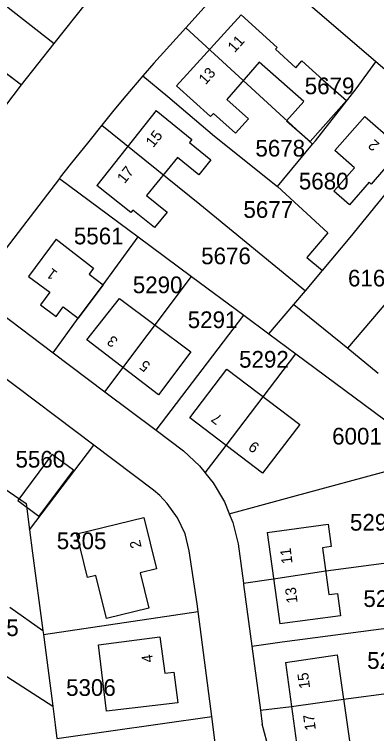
# Model space of a CAD drawing. Extents: x 191922 to 199923, y 328959 to 333350.
# Drawn here: x 196521.3 to 196579.9, y 330862.6 to 330978.8 of the extents above; entities that cross this region are included whole.
import ezdxf

# ---------------------------------------------------------------- set-up
doc = ezdxf.new("R2010")
doc.units = 0
for name, color, linetype in [('bestemmingsplangebied', 7, 'Continuous'), ('enkelbestemming', 7, 'Continuous'), ('Level 6', 7, 'Continuous'), ('maatvoering - maximum aantal wooneenheden', 7, 'Continuous'), ('recreatiewoning', 7, 'Continuous')]:
    doc.layers.add(name, color=color, linetype=linetype)

msp = doc.modelspace()

# ---------------------------------------------------------------- linework, layer by layer
at = {"layer": 'bestemmingsplangebied'}
for p, q in [((196527.77, 330974.12), (196532.98, 330980.74)), ((196527.77, 330974.12), (196532.98, 330980.74)), ((196522.5, 330967.44), (196527.77, 330974.12)), ((196522.5, 330967.44), (196527.77, 330974.12)), ((196518.49, 330962.25), (196522.5, 330967.44)), ((196518.49, 330962.25), (196522.5, 330967.44))]:
    msp.add_line(p, q, dxfattribs=at)
at = {"layer": 'Level 6'}
for p, q in [((196508.73, 330989.08), (196527.77, 330974.12)), ((196579.75, 330971.18), (196565.93, 330983.07)), ((196549.04, 330976.68), (196569.5, 330957.85)), ((196576.57, 330966.82), (196579.75, 330971.18)), ((196590.88, 330961.61), (196579.75, 330971.18)), ((196569.98, 330958.43), (196576.57, 330966.82)), ((196535.49, 330960.96), (196551.29, 330948.16)), ((196575.58, 330942.75), (196590.02, 330960.53)), ((196553.67, 330959.16), (196563.84, 330951)), ((196569.5, 330957.85), (196569.98, 330958.43)), ((196563.84, 330951), (196569.5, 330957.85)), ((196528.74, 330952.52), (196528.6, 330952.33)), ((196575.21, 330924.86), (196599.14, 330953.04)), ((196528.6, 330952.33), (196516.42, 330936.41)), ((196528.6, 330952.33), (196541.34, 330942.88)), ((196563.84, 330951), (196571.98, 330943.52)), ((196551.29, 330948.16), (196568.36, 330934.16)), ((196571.98, 330943.52), (196568.62, 330939.53)), ((196535.69, 330935.1), (196541.34, 330942.88)), ((196541.34, 330942.88), (196549.96, 330936.48)), ((196571.12, 330937.43), (196575.58, 330942.75)), ((196568.62, 330939.53), (196571.12, 330937.43)), ((196568.36, 330934.16), (196571.12, 330937.43)), ((196535.95, 330917.84), (196549.96, 330936.48)), ((196549.96, 330936.48), (196558.42, 330930.2)), ((196531.64, 330929.74), (196535.69, 330935.1)), ((196566.48, 330931.93), (196568.36, 330934.16)), ((196562.46, 330927.2), (196566.48, 330931.93)), ((196566.48, 330931.93), (196575.21, 330924.86)), ((196518.85, 330930.72), (196527.61, 330924.13)), ((196527.61, 330924.13), (196531.64, 330929.74)), ((196544.23, 330911.61), (196558.42, 330930.2)), ((196558.42, 330930.2), (196562.46, 330927.2)), ((196562.46, 330927.2), (196566.83, 330923.96)), ((196575.21, 330924.86), (196580.14, 330920.86)), ((196534.19, 330909.19), (196514.21, 330924.24)), ((196527.61, 330924.13), (196535.95, 330917.84)), ((196561.56, 330917.03), (196566.83, 330923.96)), ((196566.83, 330923.96), (196586.13, 330909.64)), ((196535.95, 330917.84), (196544.23, 330911.61)), ((196555.54, 330909.13), (196561.56, 330917.03)), ((196504.91, 330912.25), (196523.21, 330899.77)), ((196544.23, 330911.61), (196548.64, 330908.29)), ((196523.77, 330895.51), (196534.19, 330909.19)), ((196543.84, 330901.92), (196534.19, 330909.19)), ((196552.17, 330904.71), (196555.54, 330909.13)), ((196548.64, 330908.29), (196551.24, 330905.86)), ((196551.24, 330905.86), (196552.17, 330904.71)), ((196566.34, 330900.91), (196582.98, 330905.42)), ((196552.17, 330904.71), (196552.29, 330904.56)), ((196552.29, 330904.56), (196553.47, 330903.09)), ((196553.47, 330903.09), (196555.28, 330900.02)), ((196544.83, 330901.07), (196543.84, 330901.92)), ((196546.02, 330899.74), (196544.83, 330901.07)), ((196561.58, 330899.62), (196566.34, 330900.91)), ((196523.21, 330899.77), (196523.77, 330895.51)), ((196547.71, 330897.45), (196546.02, 330899.74)), ((196555.28, 330900.02), (196556, 330898.25)), ((196556.06, 330898.12), (196561.58, 330899.62)), ((196556, 330898.25), (196556.06, 330898.12)), ((196556.06, 330898.12), (196556.63, 330896.72)), ((196548.91, 330894.87), (196547.71, 330897.45)), ((196556.63, 330896.72), (196557.49, 330893.27)), ((196523.77, 330895.51), (196524.28, 330891.73)), ((196549.6, 330892.11), (196548.91, 330894.87)), ((196557.49, 330893.27), (196558.34, 330886.88)), ((196550.86, 330883.52), (196549.6, 330892.11)), ((196524.28, 330891.73), (196525.94, 330879.22)), ((196571.66, 330888.87), (196584.93, 330890.65)), ((196563.22, 330887.61), (196571.66, 330888.87)), ((196558.34, 330886.88), (196563.22, 330887.61)), ((196558.34, 330886.88), (196558.37, 330886.68)), ((196558.37, 330886.68), (196559.71, 330876.68)), ((196520.61, 330882.98), (196525.94, 330879.22)), ((196551.03, 330882.28), (196550.86, 330883.52)), ((196526.02, 330878.58), (196551.03, 330882.28)), ((196553.25, 330865.31), (196551.03, 330882.28)), ((196525.94, 330879.22), (196526.02, 330878.58)), ((196564.62, 330877.4), (196586.31, 330880.23)), ((196526.02, 330878.58), (196526.24, 330876.93)), ((196511.26, 330877.51), (196527.54, 330866.98)), ((196526.24, 330876.93), (196527.54, 330866.98)), ((196559.71, 330876.68), (196564.62, 330877.4)), ((196559.71, 330876.68), (196561.09, 330866.37)), ((196574.53, 330868.13), (196587.67, 330869.91)), ((196566.12, 330866.94), (196574.53, 330868.13)), ((196527.54, 330866.98), (196527.93, 330863.97)), ((196561.09, 330866.37), (196566.12, 330866.94)), ((196528.2, 330861.77), (196553.25, 330865.31)), ((196555.11, 330851.09), (196553.25, 330865.31)), ((196561.09, 330866.37), (196561.39, 330864.11)), ((196562.15, 330861.27), (196561.39, 330864.11)), ((196527.93, 330863.97), (196528.2, 330861.77))]:
    msp.add_line(p, q, dxfattribs=at)
for points in [[(196503.74, 330982.08), (196509.57, 330977.23), (196522.5, 330967.44)], [(196552.68, 330980.62), (196552, 330979.96), (196549.04, 330976.68)], [(196549.04, 330976.68), (196543.87, 330970.94), (196542.11, 330968.91)], [(196542.11, 330968.91), (196539.33, 330965.68), (196537.42, 330963.37), (196535.49, 330960.96)], [(196542.11, 330968.91), (196546.14, 330965.57), (196553.67, 330959.16)], [(196535.49, 330960.96), (196533.36, 330958.3), (196530.33, 330954.59), (196528.74, 330952.52)]]:
    msp.add_lwpolyline(points, dxfattribs=at)
at = {"layer": 'recreatiewoning'}
for p, q in [((196557.97, 330978.79), (196547.56, 330967.28)), ((196563.79, 330973.52), (196557.97, 330978.79)), ((196510.37, 330976.63), (196522.5, 330967.44)), ((196563.51, 330973.21), (196563.79, 330973.52)), ((196566.82, 330970.21), (196563.51, 330973.21)), ((196560.89, 330971.15), (196555.69, 330965.1)), ((196568.09, 330964.78), (196560.89, 330971.15)), ((196566.82, 330970.21), (196567.77, 330971.32)), ((196567.77, 330971.32), (196571.2, 330968.28)), ((196571.2, 330968.28), (196574.99, 330964.92)), ((196553.03, 330962.34), (196547.56, 330967.28)), ((196555.69, 330965.1), (196559.18, 330961.96)), ((196565.33, 330961.66), (196568.09, 330964.78)), ((196574.99, 330964.92), (196569.13, 330958.29)), ((196544.27, 330963.29), (196534.64, 330951.18)), ((196544.27, 330963.29), (196550.02, 330958.61)), ((196553.5, 330962.84), (196553.03, 330962.34)), ((196557.05, 330959.66), (196553.5, 330962.84)), ((196559.18, 330961.96), (196557.05, 330959.66)), ((196573.15, 330956.83), (196577.97, 330962.32)), ((196577.97, 330962.32), (196583.9, 330957.14)), ((196565.33, 330961.66), (196569.13, 330958.29)), ((196550.02, 330958.61), (196549.65, 330958.16)), ((196549.65, 330958.16), (196553.11, 330955.32)), ((196583.9, 330957.14), (196579.02, 330951.39)), ((196576.28, 330954.05), (196573.15, 330956.83)), ((196547.71, 330955.71), (196542.7, 330949.56)), ((196551.13, 330952.92), (196547.71, 330955.71)), ((196553.11, 330955.32), (196551.13, 330952.92)), ((196572.98, 330950.29), (196576.28, 330954.05)), ((196578.67, 330951.7), (196575.49, 330948.05)), ((196579.02, 330951.39), (196578.67, 330951.7)), ((196540.17, 330946.81), (196534.64, 330951.18)), ((196575.49, 330948.05), (196572.98, 330950.29)), ((196542.7, 330949.56), (196546.04, 330946.86)), ((196540.49, 330947.21), (196540.17, 330946.81)), ((196543.99, 330944.39), (196540.49, 330947.21)), ((196546.04, 330946.86), (196543.99, 330944.39)), ((196528.11, 330942.49), (196523.61, 330936.49)), ((196528.11, 330942.49), (196534.12, 330937.79)), ((196534.12, 330937.79), (196533.4, 330936.85)), ((196523.61, 330936.49), (196527.05, 330933.91)), ((196533.4, 330936.85), (196535.69, 330935.1)), ((196535.69, 330935.1), (196531.64, 330929.74)), ((196527.05, 330933.91), (196525.54, 330931.91)), ((196533.02, 330926.21), (196538.33, 330932.93)), ((196538.33, 330932.93), (196549.87, 330924.27)), ((196525.54, 330931.91), (196528.08, 330930)), ((196528.08, 330930), (196529.24, 330931.54)), ((196529.24, 330931.54), (196531.64, 330929.74)), ((196544.62, 330917.36), (196533.02, 330926.21)), ((196549.87, 330924.27), (196544.62, 330917.36)), ((196549.67, 330913.6), (196555.69, 330921.51)), ((196555.69, 330921.51), (196567.45, 330912.55)), ((196561.42, 330904.65), (196549.67, 330913.6)), ((196567.45, 330912.55), (196561.42, 330904.65)), ((196527.44, 330907.73), (196521.89, 330900.27)), ((196527.44, 330907.73), (196530.86, 330905.19)), ((196530.86, 330905.19), (196525.31, 330897.73)), ((196521.89, 330900.27), (196525.31, 330897.73)), ((196542.24, 330897.49), (196544.28, 330889.22)), ((196562.2, 330895.06), (196572.05, 330896.4)), ((196572.05, 330896.4), (196572.54, 330892.81)), ((196562.2, 330895.06), (196564.22, 330880.29)), ((196572.54, 330892.81), (196571.15, 330892.62)), ((196571.15, 330892.62), (196572.18, 330885.03)), ((196544.28, 330889.22), (196541.65, 330888.57)), ((196541.65, 330888.57), (196543.07, 330882.85)), ((196572.18, 330885.03), (196573.57, 330885.22)), ((196573.57, 330885.22), (196574.06, 330881.62)), ((196574.06, 330881.62), (196564.22, 330880.29)), ((196534.93, 330876.91), (196544.84, 330878.23)), ((196544.84, 330878.23), (196545.64, 330872.32)), ((196536.2, 330866.17), (196534.93, 330876.91)), ((196565.13, 330874.08), (196573.5, 330875.28)), ((196573.5, 330875.28), (196575.55, 330861.02)), ((196565.13, 330874.08), (196567.11, 330859.81)), ((196545.64, 330872.32), (196547.1, 330872.52)), ((196547.1, 330872.52), (196547.77, 330867.56)), ((196547.77, 330867.56), (196536.2, 330866.17))]:
    msp.add_line(p, q, dxfattribs=at)
msp.add_lwpolyline([(196543.07, 330882.85), (196536.23, 330881.16), (196534.51, 330888.15), (196533.17, 330887.82), (196531.44, 330894.84), (196542.24, 330897.49)], dxfattribs=at)

# ---------------------------------------------------------------- texts
at = {"layer": 'enkelbestemming'}
for s, p in [('5679', (196568.26, 330965.94)), ('5678', (196560.29, 330955.86)), ('5680', (196567.31, 330950.55)), ('5677', (196558.35, 330945.95)), ('5561', (196530.95, 330941.67)), ('5676', (196551.52, 330938.45)), ('6168', (196575.25, 330934.86)), ('5290', (196540.47, 330933.77)), ('5291', (196549.35, 330928.13)), ('5292', (196557.65, 330921.73)), ('6001', (196572.69, 330909.3)), ('5560', (196521.51, 330905.57)), ('5294', (196575.57, 330895.38)), ('5305', (196528.18, 330892.38)), ('5295', (196577.74, 330883.04)), ('5205', (196514, 330878.33)), ('5296', (196578.35, 330873.03)), ('5306', (196529.69, 330868.66))]:
    msp.add_text(s, height=2.7, dxfattribs=at).set_placement(p)
at = {"layer": 'maatvoering - maximum aantal wooneenheden'}
for s, rotation, p in [('11', 47.8806, (196556.92, 330972.56)), ('13', 47.8806, (196552.23, 330967.37)), ('15', 51.5014, (196543.77, 330957.2)), ('2', 139.181, (196580.46, 330957.91)), ('17', 51.5014, (196539.14, 330951.38)), ('1', 143.176, (196528.41, 330937.14)), ('3', 142.9696, (196538.21, 330926.26)), ('5', 142.8893, (196543.46, 330922.29)), ('7', 142.683, (196555.07, 330913.76)), ('9', 142.683, (196561.08, 330909.18)), ('2', 103.2438, (196541.91, 330892.73)), ('11', 97.0681, (196566.3, 330890.1)), ('13', 97.246, (196567.12, 330883.74)), ('4', 97.6515, (196543.77, 330874.16)), ('15', 97.8788, (196569.14, 330869.95)), ('17', 97.8788, (196570.07, 330863.2))]:
    msp.add_text(s, height=1.75, rotation=rotation, dxfattribs=at).set_placement(p)

doc.saveas('drawing.dxf')
